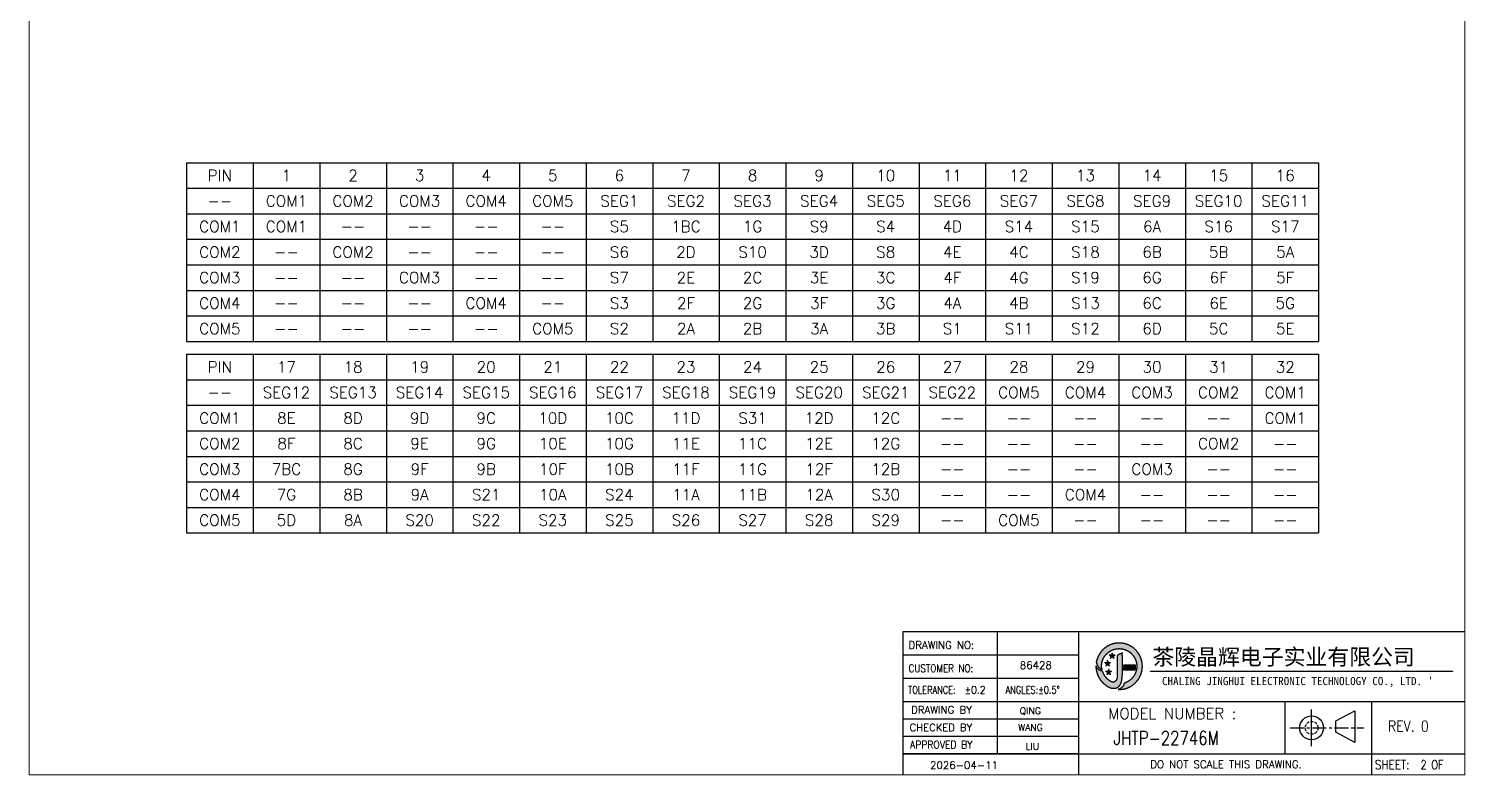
# Model space of a CAD drawing. Header units: millimetres. Extents: x 406 to 1082, y -777 to -474.
# Drawn here: x 579 to 708.4, y -776.6 to -709.3 of the extents above; entities that cross this region are included whole.
import ezdxf
from ezdxf.enums import TextEntityAlignment as Align

# ---------------------------------------------------------------- set-up
doc = ezdxf.new("R2010")
doc.units = ezdxf.units.MM
doc.linetypes.add('CENTER', pattern=[2, 1.25, -0.25, 0.25, -0.25])
doc.linetypes.add('HIDDEN', pattern=[0.375, 0.25, -0.125])
for name, color, linetype in [('C', 1, 'Continuous'), ('s', 42, 'Continuous'), ('SPEC', 2, 'Continuous'), ('图层 1', 7, 'Continuous')]:
    doc.layers.add(name, color=color, linetype=linetype)
doc.styles.add('1', font='simhei_0.ttf', dxfattribs={"height": 3})
doc.styles.add('ROMANS', font='ROMANS.shx')
doc.styles.add('SSSoft_Log', font='Romans')

# ---------------------------------------------------------------- blocks, each defined once
blk = doc.blocks.new('1')
h = blk.add_hatch(color=150)
h.set_gradient(color1=(59, 131, 247), color2=(30, 113, 246), rotation=15, tint=0.18, name='INVCYLINDER')
edge = h.paths.add_edge_path()
edge.add_spline(control_points=[(6.25, 1.71), (6.31, 1.76), (7.01, 2.45), (7.2, 2.88), (7.47, 3.41), (7.62, 4.01), (7.62, 4.61), (7.62, 4.71), (7.61, 4.82), (7.6, 4.93), (7.52, 5.87), (7.1, 6.74), (6.41, 7.38), (5.71, 8.02), (4.8, 8.37), (3.85, 8.37), (2.15, 8.37), (0.7, 7.23), (0.24, 5.68), (0.24, 5.68), (0.14, 5.35), (0.14, 5.35), (0.15, 5.24), (0.17, 4.93), (0.47, 4.5), (0.62, 4.29), (0.9, 4.17), (1.1, 4.08), (1, 4.3), (1, 4.63), (1, 4.78), (1.09, 6.28), (2.34, 7.47), (3.85, 7.47), (4.48, 7.47), (5.08, 7.26), (5.58, 6.88), (5.91, 6.64), (6.18, 6.32), (6.37, 5.96), (6.57, 5.6), (6.68, 5.18), (6.71, 4.76), (6.71, 4.71), (6.71, 4.66), (6.71, 4.61), (6.71, 4.42), (6.69, 4.23), (6.65, 4.04), (6.65, 4.04), (6.65, 4.04), (6.65, 4.03), (6.46, 3.11), (5.83, 2.33), (4.95, 1.97), (4.86, 1.93), (4.77, 1.9), (4.68, 1.87), (4.64, 1.69), (4.46, 1.07), (3.68, 0.85), (3.74, 0.84), (3.8, 0.84), (3.85, 0.84), (4.73, 0.84), (5.58, 1.15), (6.25, 1.71)], knot_values=[0, 0, 0, 0, 1, 1, 1, 2, 2, 2, 3, 3, 3, 4, 4, 4, 5, 5, 5, 6, 6, 6, 7, 7, 7, 8, 8, 8, 9, 9, 9, 10, 10, 10, 11, 11, 11, 12, 12, 12, 13, 13, 13, 14, 14, 14, 15, 15, 15, 16, 16, 16, 17, 17, 17, 18, 18, 18, 19, 19, 19, 20, 20, 20, 21, 21, 21, 22, 22, 22, 22], degree=3, periodic=0)
h = blk.add_hatch(color=150)
h.set_gradient(color1=(44, 122, 246), color2=(30, 113, 246), rotation=15, tint=0.18, name='INVCYLINDER')
edge = h.paths.add_edge_path()
edge.add_spline(control_points=[(4.1, 1.76), (4.1, 1.76), (4.1, 1.76), (4.1, 1.76), (4.1, 1.76), (4.1, 1.77), (4.1, 1.77), (4.15, 1.87), (4.18, 1.95), (4.2, 2.01), (4.2, 2.02), (4.21, 2.03), (4.21, 2.05), (4.21, 2.05), (4.21, 2.05), (4.21, 2.05), (4.24, 2.17), (4.27, 2.31), (4.3, 2.48), (4.3, 2.48), (4.3, 2.5), (4.3, 2.5), (4.33, 2.7), (4.35, 2.93), (4.36, 3.19), (4.36, 3.19), (4.36, 3.22), (4.36, 3.22), (4.38, 3.48), (4.39, 3.76), (4.39, 4.04), (4.39, 4.28), (4.39, 4.53), (4.39, 4.76), (4.39, 5.15), (4.38, 5.52), (4.37, 5.83), (4.37, 6.11), (4.36, 6.34), (4.36, 6.46), (4.36, 6.46), (4.37, 6.77), (4.37, 6.77), (4.37, 6.77), (4.09, 6.65), (4.09, 6.65), (4.04, 6.63), (4.01, 6.61), (3.97, 6.59), (3.94, 6.58), (3.89, 6.56), (3.88, 6.55), (3.76, 6.54), (3.55, 6.48), (3.55, 6.17), (3.55, 6.17), (3.55, 5.89), (3.55, 5.89), (3.55, 5.46), (3.55, 4.62), (3.54, 3.94), (3.54, 3.48), (3.54, 3.15), (3.54, 3.01), (3.54, 2.97), (3.54, 2.94), (3.53, 2.93), (3.5, 2.68), (3.46, 2.41), (3.28, 2.22), (3.16, 2.1), (3.03, 2.05), (2.88, 2.05), (2.74, 2.05), (2.59, 2.09), (2.42, 2.19), (1.9, 2.49), (1.51, 2.95), (1.24, 3.59), (1.2, 3.67), (1.18, 3.75), (1.15, 3.83), (0.62, 3.82), (0.27, 4.33), (0.27, 4.33), (0.18, 4.46), (0.12, 4.58), (0.09, 4.68), (0.09, 4.66), (0.09, 4.63), (0.09, 4.61), (0.09, 3.04), (1.07, 1.62), (2.54, 1.08), (2.54, 1.08), (2.88, 1.01), (3.12, 1.04), (3.67, 1.09), (3.96, 1.47), (4.1, 1.76)], knot_values=[0, 0, 0, 0, 1, 1, 1, 2, 2, 2, 3, 3, 3, 4, 4, 4, 5, 5, 5, 6, 6, 6, 7, 7, 7, 8, 8, 8, 9, 9, 9, 10, 10, 10, 11, 11, 11, 12, 12, 12, 13, 13, 13, 14, 14, 14, 15, 15, 15, 16, 16, 16, 17, 17, 17, 18, 18, 18, 19, 19, 19, 20, 20, 20, 21, 21, 21, 22, 22, 22, 23, 23, 23, 24, 24, 24, 25, 25, 25, 26, 26, 26, 27, 27, 27, 28, 28, 28, 29, 29, 29, 30, 30, 30, 31, 31, 31, 32, 32, 32, 33, 33, 33, 33], degree=3, periodic=0)
h = blk.add_hatch(color=150)
h.set_gradient(color1=(40, 119, 246), color2=(10, 96, 235), centered=1, tint=0.79, name='SPHERICAL')
edge = h.paths.add_edge_path()
edge.add_spline(control_points=[(6.51, 4.76), (6.51, 4.76), (4.58, 4.76), (4.58, 4.76), (4.59, 4.53), (4.59, 4.28), (4.58, 4.04), (4.58, 4.04), (6.46, 4.04), (6.46, 4.04), (6.5, 4.23), (6.52, 4.42), (6.52, 4.61), (6.52, 4.66), (6.52, 4.71), (6.51, 4.76)], knot_values=[0, 0, 0, 0, 1, 1, 1, 2, 2, 2, 3, 3, 3, 4, 4, 4, 5, 5, 5, 5], degree=3, periodic=0)
h = blk.add_hatch(color=150)
h.set_gradient(color1=(59, 131, 247), color2=(30, 113, 246), rotation=15, tint=0.18, name='INVCYLINDER')
h.paths.add_polyline_path([(8.96, 3.74), (8.96, 3.8), (57.96, 3.8), (57.96, 3.74)])
at = {"layer": 's', "true_color": 0xe50011}
h = blk.add_hatch(color=12, dxfattribs=at)
h.dxf.hatch_style = 2
h.paths.add_polyline_path([(2.72, 6.8), (2.85, 6.45), (3.22, 6.44), (2.92, 6.21), (3.03, 5.85), (2.72, 6.06), (2.41, 5.85), (2.52, 6.21), (2.22, 6.44), (2.59, 6.45)])
h = blk.add_hatch(color=12, dxfattribs=at)
h.dxf.hatch_style = 2
h.paths.add_polyline_path([(2.15, 4.18), (2.28, 3.83), (2.65, 3.82), (2.35, 3.59), (2.46, 3.23), (2.15, 3.44), (1.84, 3.23), (1.95, 3.59), (1.65, 3.82), (2.02, 3.83)])
at = {"layer": '图层 1', "true_color": 0xe50011}
h = blk.add_hatch(color=12, dxfattribs=at)
h.dxf.hatch_style = 2
h.paths.add_polyline_path([(1.98, 5.59), (2.1, 5.24), (2.47, 5.23), (2.18, 5), (2.28, 4.65), (1.98, 4.85), (1.67, 4.65), (1.77, 5), (1.48, 5.23), (1.85, 5.24)])
at = {"color": 152, "true_color": 0x0852c9}
for points in [[(6.25, 1.71), (6.28, 1.73), (6.31, 1.76), (6.33, 1.79), (6.36, 1.81), (6.38, 1.84), (6.41, 1.86), (6.43, 1.89), (6.46, 1.91), (6.48, 1.94), (6.51, 1.97), (6.53, 1.99), (6.56, 2.02), (6.58, 2.05), (6.6, 2.07), (6.63, 2.1), (6.65, 2.13), (6.68, 2.15), (6.7, 2.18), (6.72, 2.21), (6.75, 2.23), (6.77, 2.26), (6.79, 2.29), (6.82, 2.32), (6.84, 2.35), (6.86, 2.37), (6.89, 2.4), (6.91, 2.43), (6.93, 2.46), (6.95, 2.49), (6.97, 2.52), (6.99, 2.54), (7.02, 2.57), (7.04, 2.6), (7.06, 2.63), (7.08, 2.66), (7.1, 2.69), (7.11, 2.72), (7.13, 2.76), (7.15, 2.79), (7.17, 2.82), (7.18, 2.85), (7.2, 2.88), (7.21, 2.91), (7.23, 2.94), (7.24, 2.98), (7.26, 3.01), (7.27, 3.04), (7.29, 3.07), (7.3, 3.11), (7.32, 3.14), (7.33, 3.17), (7.35, 3.21), (7.36, 3.24), (7.37, 3.27), (7.38, 3.31), (7.4, 3.34), (7.41, 3.38), (7.42, 3.41), (7.43, 3.44), (7.44, 3.48), (7.45, 3.51), (7.46, 3.55), (7.47, 3.58), (7.48, 3.62), (7.49, 3.65), (7.5, 3.69), (7.51, 3.72), (7.52, 3.76), (7.53, 3.79), (7.53, 3.83), (7.54, 3.86), (7.55, 3.9), (7.56, 3.93), (7.56, 3.97), (7.57, 4), (7.57, 4.04), (7.58, 4.07), (7.58, 4.11), (7.59, 4.15), (7.59, 4.18), (7.6, 4.22), (7.6, 4.25), (7.6, 4.29), (7.61, 4.33), (7.61, 4.36), (7.61, 4.4), (7.61, 4.43), (7.62, 4.47), (7.62, 4.51), (7.62, 4.54), (7.62, 4.58), (7.62, 4.61), (7.62, 4.64), (7.62, 4.68), (7.62, 4.72), (7.61, 4.75), (7.61, 4.79), (7.61, 4.82), (7.61, 4.86), (7.61, 4.9), (7.6, 4.93), (7.6, 4.93), (7.6, 4.97), (7.6, 5), (7.59, 5.04), (7.59, 5.08), (7.58, 5.11), (7.58, 5.15), (7.57, 5.18), (7.57, 5.22), (7.56, 5.25), (7.56, 5.29), (7.55, 5.33), (7.54, 5.36), (7.54, 5.4), (7.53, 5.43), (7.52, 5.47), (7.51, 5.5), (7.5, 5.54), (7.49, 5.57), (7.48, 5.61), (7.47, 5.64), (7.46, 5.68), (7.45, 5.71), (7.44, 5.74), (7.43, 5.78), (7.42, 5.81), (7.41, 5.85), (7.4, 5.88), (7.38, 5.91), (7.37, 5.95), (7.36, 5.98), (7.35, 6.02), (7.33, 6.05), (7.32, 6.08), (7.3, 6.12), (7.29, 6.15), (7.27, 6.18), (7.26, 6.21), (7.24, 6.25), (7.23, 6.28), (7.21, 6.31), (7.2, 6.34), (7.18, 6.37), (7.16, 6.41), (7.14, 6.44), (7.13, 6.47), (7.11, 6.5), (7.09, 6.53), (7.07, 6.56), (7.05, 6.59), (7.03, 6.62), (7.01, 6.65), (6.99, 6.68), (6.97, 6.71), (6.95, 6.74), (6.93, 6.77), (6.91, 6.8), (6.89, 6.83), (6.87, 6.86), (6.85, 6.89), (6.83, 6.92), (6.8, 6.95), (6.78, 6.98), (6.76, 7), (6.74, 7.03), (6.71, 7.06), (6.69, 7.09), (6.66, 7.11), (6.64, 7.14), (6.62, 7.17), (6.59, 7.19), (6.57, 7.22), (6.54, 7.24), (6.52, 7.27), (6.49, 7.3), (6.47, 7.32), (6.44, 7.35), (6.41, 7.37), (6.41, 7.38), (6.38, 7.4), (6.35, 7.43), (6.32, 7.45), (6.3, 7.47), (6.27, 7.5), (6.24, 7.52), (6.21, 7.54), (6.19, 7.56), (6.16, 7.59), (6.13, 7.61), (6.1, 7.63), (6.07, 7.65), (6.04, 7.67), (6.01, 7.69), (5.98, 7.71), (5.95, 7.73), (5.92, 7.75), (5.89, 7.77), (5.86, 7.79), (5.83, 7.81), (5.8, 7.83), (5.77, 7.85), (5.74, 7.87), (5.71, 7.89), (5.68, 7.9), (5.65, 7.92), (5.61, 7.94), (5.58, 7.95), (5.55, 7.97), (5.52, 7.99), (5.48, 8), (5.45, 8.02), (5.42, 8.03), (5.39, 8.05), (5.35, 8.06), (5.32, 8.08), (5.29, 8.09), (5.25, 8.1), (5.22, 8.12), (5.19, 8.13), (5.15, 8.14), (5.12, 8.16), (5.09, 8.17), (5.05, 8.18), (5.02, 8.19), (4.98, 8.2), (4.95, 8.21), (4.91, 8.22), (4.88, 8.23), (4.84, 8.24), (4.81, 8.25), (4.77, 8.26), (4.74, 8.27), (4.7, 8.28), (4.67, 8.29), (4.63, 8.29), (4.6, 8.3), (4.56, 8.31), (4.53, 8.31), (4.49, 8.32), (4.46, 8.33), (4.42, 8.33), (4.39, 8.34), (4.35, 8.34), (4.31, 8.35), (4.28, 8.35), (4.24, 8.35), (4.21, 8.36), (4.17, 8.36), (4.13, 8.36), (4.1, 8.37), (4.06, 8.37), (4.03, 8.37), (3.99, 8.37), (3.95, 8.37), (3.92, 8.37), (3.88, 8.37), (3.85, 8.37), (3.82, 8.37), (3.78, 8.37), (3.74, 8.37), (3.71, 8.37), (3.67, 8.37), (3.64, 8.37), (3.6, 8.37), (3.56, 8.36), (3.53, 8.36), (3.49, 8.36), (3.46, 8.35), (3.42, 8.35), (3.38, 8.35), (3.35, 8.34), (3.31, 8.34), (3.28, 8.33), (3.24, 8.33), (3.21, 8.32), (3.17, 8.31), (3.14, 8.31), (3.1, 8.3), (3.06, 8.29), (3.03, 8.28), (2.99, 8.28), (2.96, 8.27), (2.92, 8.26), (2.89, 8.25), (2.85, 8.24), (2.82, 8.23), (2.79, 8.22), (2.75, 8.21), (2.72, 8.2), (2.68, 8.19), (2.65, 8.18), (2.61, 8.17), (2.58, 8.15), (2.55, 8.14), (2.51, 8.13), (2.48, 8.12), (2.45, 8.1), (2.41, 8.09), (2.38, 8.07), (2.35, 8.06), (2.31, 8.05), (2.28, 8.03), (2.25, 8.02), (2.21, 8), (2.18, 7.98), (2.15, 7.97), (2.12, 7.95), (2.09, 7.93), (2.05, 7.92), (2.02, 7.9), (1.99, 7.88), (1.96, 7.86), (1.93, 7.85), (1.9, 7.83), (1.87, 7.81), (1.84, 7.79), (1.81, 7.77), (1.78, 7.75), (1.75, 7.73), (1.72, 7.71), (1.69, 7.69), (1.66, 7.67), (1.63, 7.65), (1.6, 7.62), (1.57, 7.6), (1.54, 7.58), (1.51, 7.56), (1.49, 7.54), (1.46, 7.51), (1.43, 7.49), (1.4, 7.47), (1.38, 7.44), (1.35, 7.42), (1.32, 7.4), (1.3, 7.37), (1.27, 7.35), (1.24, 7.32), (1.22, 7.3), (1.19, 7.27), (1.17, 7.25), (1.14, 7.22), (1.12, 7.19), (1.09, 7.17), (1.07, 7.14), (1.04, 7.11), (1.02, 7.09), (1, 7.06), (0.97, 7.03), (0.95, 7), (0.93, 6.98), (0.9, 6.95), (0.88, 6.92), (0.86, 6.89), (0.84, 6.86), (0.82, 6.83), (0.8, 6.8), (0.77, 6.78), (0.75, 6.75), (0.73, 6.72), (0.71, 6.69), (0.69, 6.66), (0.67, 6.63), (0.65, 6.6), (0.64, 6.56), (0.62, 6.53), (0.6, 6.5), (0.58, 6.47), (0.56, 6.44), (0.55, 6.41), (0.53, 6.38), (0.51, 6.35), (0.5, 6.31), (0.48, 6.28), (0.46, 6.25), (0.45, 6.22), (0.43, 6.18), (0.42, 6.15), (0.4, 6.12), (0.39, 6.08), (0.37, 6.05), (0.36, 6.02), (0.35, 5.98), (0.33, 5.95), (0.32, 5.92), (0.31, 5.88), (0.3, 5.85), (0.29, 5.82), (0.27, 5.78), (0.26, 5.75), (0.25, 5.71), (0.24, 5.68), (0.24, 5.68), (0.23, 5.64), (0.22, 5.61), (0.21, 5.57), (0.2, 5.54), (0.19, 5.51), (0.17, 5.47), (0.16, 5.44), (0.15, 5.4), (0.14, 5.37), (0.14, 5.35), (0.14, 5.31), (0.14, 5.28), (0.15, 5.24), (0.16, 5.21), (0.16, 5.17), (0.17, 5.14), (0.18, 5.1), (0.19, 5.07), (0.2, 5.03), (0.21, 5), (0.22, 4.96), (0.24, 4.93), (0.25, 4.9), (0.27, 4.86), (0.28, 4.83), (0.3, 4.8), (0.31, 4.77), (0.33, 4.73), (0.35, 4.7), (0.36, 4.67), (0.38, 4.64), (0.4, 4.61), (0.42, 4.58), (0.44, 4.55), (0.46, 4.52), (0.47, 4.5), (0.5, 4.47), (0.52, 4.44), (0.54, 4.41), (0.57, 4.39), (0.6, 4.36), (0.62, 4.34), (0.65, 4.32), (0.68, 4.3), (0.71, 4.28), (0.74, 4.26), (0.77, 4.24), (0.8, 4.22), (0.84, 4.21), (0.87, 4.19), (0.9, 4.17), (0.93, 4.16), (0.97, 4.14), (1, 4.13), (1.03, 4.11), (1.06, 4.1), (1.1, 4.08), (1.1, 4.08), (1.09, 4.12), (1.07, 4.15), (1.06, 4.18), (1.05, 4.22), (1.04, 4.25), (1.04, 4.29), (1.03, 4.32), (1.02, 4.36), (1.02, 4.4), (1.01, 4.43), (1.01, 4.47), (1.01, 4.5), (1, 4.54), (1, 4.57), (1, 4.61), (1, 4.65), (1, 4.68), (1, 4.72), (1, 4.75), (1, 4.78), (1, 4.81), (1, 4.85), (1.01, 4.88), (1.01, 4.92), (1.02, 4.96), (1.02, 4.99), (1.02, 5.03), (1.03, 5.06), (1.04, 5.1), (1.04, 5.13), (1.05, 5.17), (1.06, 5.2), (1.06, 5.24), (1.07, 5.27), (1.08, 5.31), (1.09, 5.34), (1.1, 5.38), (1.11, 5.41), (1.12, 5.45), (1.13, 5.48), (1.14, 5.52), (1.15, 5.55), (1.17, 5.58), (1.18, 5.62), (1.19, 5.65), (1.2, 5.69), (1.22, 5.72), (1.23, 5.75), (1.25, 5.79), (1.26, 5.82), (1.28, 5.85), (1.29, 5.88), (1.31, 5.92), (1.33, 5.95), (1.34, 5.98), (1.36, 6.01), (1.38, 6.04), (1.4, 6.07), (1.42, 6.1), (1.43, 6.13), (1.45, 6.16), (1.47, 6.19), (1.49, 6.22), (1.52, 6.25), (1.54, 6.28), (1.56, 6.31), (1.58, 6.34), (1.6, 6.37), (1.62, 6.4), (1.65, 6.43), (1.67, 6.45), (1.69, 6.48), (1.72, 6.51), (1.74, 6.53), (1.77, 6.56), (1.79, 6.59), (1.82, 6.61), (1.84, 6.64), (1.87, 6.66), (1.89, 6.69), (1.92, 6.71), (1.95, 6.74), (1.97, 6.76), (2, 6.78), (2.03, 6.81), (2.06, 6.83), (2.08, 6.85), (2.11, 6.88), (2.14, 6.9), (2.17, 6.92), (2.2, 6.94), (2.23, 6.96), (2.26, 6.98), (2.29, 7), (2.32, 7.02), (2.35, 7.04), (2.38, 7.06), (2.41, 7.08), (2.44, 7.09), (2.47, 7.11), (2.51, 7.13), (2.54, 7.15), (2.57, 7.16), (2.6, 7.18), (2.63, 7.19), (2.67, 7.21), (2.7, 7.22), (2.73, 7.24), (2.77, 7.25), (2.8, 7.27), (2.83, 7.28), (2.87, 7.29), (2.9, 7.3), (2.93, 7.32), (2.97, 7.33), (3, 7.34), (3.04, 7.35), (3.07, 7.36), (3.11, 7.37), (3.14, 7.38), (3.18, 7.39), (3.21, 7.39), (3.25, 7.4), (3.28, 7.41), (3.32, 7.42), (3.35, 7.42), (3.39, 7.43), (3.42, 7.43), (3.46, 7.44), (3.5, 7.44), (3.53, 7.45), (3.57, 7.45), (3.6, 7.46), (3.64, 7.46), (3.67, 7.46), (3.71, 7.46), (3.75, 7.46), (3.78, 7.47), (3.82, 7.47), (3.85, 7.47), (3.89, 7.47), (3.92, 7.47), (3.96, 7.46), (4, 7.46), (4.03, 7.46), (4.07, 7.46), (4.1, 7.46), (4.14, 7.45), (4.18, 7.45), (4.21, 7.44), (4.25, 7.44), (4.28, 7.43), (4.32, 7.43), (4.35, 7.42), (4.39, 7.42), (4.42, 7.41), (4.46, 7.4), (4.5, 7.39), (4.53, 7.39), (4.57, 7.38), (4.6, 7.37), (4.64, 7.36), (4.67, 7.35), (4.7, 7.34), (4.74, 7.33), (4.77, 7.32), (4.81, 7.3), (4.84, 7.29), (4.87, 7.28), (4.91, 7.27), (4.94, 7.25), (4.97, 7.24), (5.01, 7.22), (5.04, 7.21), (5.07, 7.19), (5.11, 7.18), (5.14, 7.16), (5.17, 7.15), (5.2, 7.13), (5.23, 7.11), (5.26, 7.09), (5.3, 7.08), (5.33, 7.06), (5.36, 7.04), (5.39, 7.02), (5.42, 7), (5.45, 6.98), (5.48, 6.96), (5.51, 6.94), (5.54, 6.92), (5.57, 6.9), (5.58, 6.88), (5.61, 6.86), (5.64, 6.84), (5.67, 6.81), (5.7, 6.79), (5.72, 6.77), (5.75, 6.74), (5.78, 6.72), (5.8, 6.69), (5.83, 6.67), (5.86, 6.64), (5.88, 6.62), (5.91, 6.59), (5.93, 6.57), (5.96, 6.54), (5.98, 6.51), (6, 6.49), (6.03, 6.46), (6.05, 6.43), (6.07, 6.4), (6.1, 6.38), (6.12, 6.35), (6.14, 6.32), (6.16, 6.29), (6.18, 6.26), (6.2, 6.23), (6.22, 6.2), (6.24, 6.17), (6.26, 6.14), (6.28, 6.11), (6.3, 6.08), (6.32, 6.05), (6.34, 6.02), (6.36, 5.99), (6.37, 5.96), (6.38, 5.93), (6.4, 5.9), (6.42, 5.87), (6.43, 5.84), (6.45, 5.8), (6.46, 5.77), (6.48, 5.74), (6.49, 5.7), (6.51, 5.67), (6.52, 5.64), (6.53, 5.6), (6.54, 5.57), (6.56, 5.54), (6.57, 5.5), (6.58, 5.47), (6.59, 5.43), (6.6, 5.4), (6.61, 5.36), (6.62, 5.33), (6.63, 5.29), (6.63, 5.26), (6.64, 5.22), (6.65, 5.19), (6.66, 5.15), (6.66, 5.12), (6.67, 5.08), (6.68, 5.05), (6.68, 5.01), (6.69, 4.98), (6.69, 4.94), (6.69, 4.9), (6.7, 4.87), (6.7, 4.83), (6.7, 4.8), (6.71, 4.76), (6.71, 4.72), (6.71, 4.69), (6.71, 4.65), (6.71, 4.62), (6.71, 4.61), (6.71, 4.57), (6.71, 4.54), (6.71, 4.5), (6.71, 4.46), (6.7, 4.43), (6.7, 4.39), (6.7, 4.36), (6.7, 4.32), (6.69, 4.29), (6.69, 4.25), (6.68, 4.21), (6.68, 4.18), (6.67, 4.14), (6.67, 4.11), (6.66, 4.07), (6.65, 4.04), (6.65, 4.03), (6.64, 4), (6.64, 3.96), (6.63, 3.93), (6.62, 3.89), (6.61, 3.86), (6.6, 3.82), (6.59, 3.79), (6.58, 3.76), (6.57, 3.72), (6.56, 3.69), (6.55, 3.65), (6.53, 3.62), (6.52, 3.59), (6.51, 3.55), (6.49, 3.52), (6.48, 3.49), (6.47, 3.45), (6.45, 3.42), (6.44, 3.39), (6.42, 3.35), (6.41, 3.32), (6.39, 3.29), (6.37, 3.26), (6.35, 3.23), (6.34, 3.19), (6.32, 3.16), (6.3, 3.13), (6.28, 3.1), (6.26, 3.07), (6.24, 3.04), (6.22, 3.01), (6.2, 2.98), (6.18, 2.95), (6.16, 2.92), (6.14, 2.89), (6.12, 2.86), (6.1, 2.84), (6.07, 2.81), (6.05, 2.78), (6.03, 2.75), (6, 2.73), (5.98, 2.7), (5.95, 2.67), (5.93, 2.65), (5.91, 2.62), (5.88, 2.59), (5.85, 2.57), (5.83, 2.54), (5.8, 2.52), (5.78, 2.49), (5.75, 2.47), (5.72, 2.45), (5.69, 2.42), (5.67, 2.4), (5.64, 2.38), (5.61, 2.36), (5.58, 2.33), (5.55, 2.31), (5.52, 2.29), (5.49, 2.27), (5.47, 2.25), (5.44, 2.23), (5.4, 2.21), (5.37, 2.19), (5.34, 2.17), (5.31, 2.15), (5.28, 2.13), (5.25, 2.12), (5.22, 2.1), (5.19, 2.08), (5.16, 2.06), (5.12, 2.05), (5.09, 2.03), (5.06, 2.02), (5.03, 2), (4.99, 1.99), (4.96, 1.97), (4.95, 1.97), (4.92, 1.96), (4.88, 1.94), (4.85, 1.93), (4.82, 1.92), (4.78, 1.91), (4.75, 1.89), (4.71, 1.88), (4.68, 1.87), (4.68, 1.87), (4.67, 1.84), (4.66, 1.8), (4.65, 1.77), (4.64, 1.73), (4.63, 1.7), (4.61, 1.66), (4.6, 1.63), (4.59, 1.6), (4.57, 1.57), (4.56, 1.53), (4.54, 1.5), (4.52, 1.47), (4.5, 1.44), (4.48, 1.41), (4.46, 1.38), (4.44, 1.35), (4.42, 1.32), (4.4, 1.29), (4.37, 1.27), (4.35, 1.24), (4.32, 1.21), (4.3, 1.19), (4.27, 1.16), (4.24, 1.14), (4.22, 1.12), (4.19, 1.09), (4.16, 1.07), (4.13, 1.05), (4.1, 1.03), (4.07, 1.01), (4.04, 1), (4.01, 0.98), (3.97, 0.96), (3.94, 0.94), (3.91, 0.93), (3.88, 0.92), (3.84, 0.9), (3.81, 0.89), (3.78, 0.88), (3.74, 0.87), (3.71, 0.85), (3.68, 0.85), (3.72, 0.85), (3.75, 0.84), (3.79, 0.84), (3.83, 0.84), (3.85, 0.84), (3.89, 0.84), (3.92, 0.84), (3.96, 0.84), (4, 0.85), (4.03, 0.85), (4.07, 0.85), (4.1, 0.85), (4.14, 0.85), (4.18, 0.86), (4.21, 0.86), (4.25, 0.86), (4.28, 0.87), (4.32, 0.87), (4.35, 0.88), (4.39, 0.88), (4.43, 0.89), (4.46, 0.89), (4.5, 0.9), (4.53, 0.91), (4.57, 0.91), (4.6, 0.92), (4.64, 0.93), (4.67, 0.93), (4.71, 0.94), (4.74, 0.95), (4.78, 0.96), (4.81, 0.97), (4.85, 0.98), (4.88, 0.99), (4.92, 1), (4.95, 1.01), (4.99, 1.02), (5.02, 1.03), (5.06, 1.04), (5.09, 1.05), (5.12, 1.07), (5.16, 1.08), (5.19, 1.09), (5.22, 1.1), (5.26, 1.12), (5.29, 1.13), (5.32, 1.14), (5.36, 1.16), (5.39, 1.17), (5.42, 1.19), (5.46, 1.2), (5.49, 1.22), (5.52, 1.23), (5.55, 1.25), (5.59, 1.27), (5.62, 1.28), (5.65, 1.3), (5.68, 1.32), (5.71, 1.34), (5.74, 1.35), (5.77, 1.37), (5.81, 1.39), (5.84, 1.41), (5.87, 1.43), (5.9, 1.45), (5.93, 1.47), (5.96, 1.49), (5.99, 1.51), (6.02, 1.53), (6.05, 1.55), (6.08, 1.57), (6.1, 1.59), (6.13, 1.61), (6.16, 1.64), (6.19, 1.66), (6.22, 1.68), (6.25, 1.7)], [(4.1, 1.76), (4.1, 1.76), (4.1, 1.77), (4.12, 1.8), (4.13, 1.84), (4.15, 1.87), (4.16, 1.9), (4.17, 1.94), (4.19, 1.97), (4.2, 2.01), (4.2, 2.01), (4.21, 2.04), (4.21, 2.05), (4.21, 2.05), (4.22, 2.09), (4.23, 2.12), (4.24, 2.16), (4.25, 2.19), (4.25, 2.23), (4.26, 2.27), (4.27, 2.3), (4.27, 2.34), (4.28, 2.37), (4.29, 2.41), (4.29, 2.44), (4.3, 2.48), (4.3, 2.48), (4.3, 2.5), (4.3, 2.54), (4.31, 2.57), (4.31, 2.61), (4.32, 2.64), (4.32, 2.68), (4.33, 2.72), (4.33, 2.75), (4.33, 2.79), (4.34, 2.82), (4.34, 2.86), (4.34, 2.9), (4.35, 2.93), (4.35, 2.97), (4.35, 3), (4.35, 3.04), (4.36, 3.08), (4.36, 3.11), (4.36, 3.15), (4.36, 3.18), (4.36, 3.19), (4.36, 3.22), (4.37, 3.26), (4.37, 3.29), (4.37, 3.33), (4.37, 3.37), (4.37, 3.4), (4.38, 3.44), (4.38, 3.47), (4.38, 3.51), (4.38, 3.55), (4.38, 3.58), (4.38, 3.62), (4.38, 3.65), (4.38, 3.69), (4.39, 3.73), (4.39, 3.76), (4.39, 3.8), (4.39, 3.83), (4.39, 3.87), (4.39, 3.91), (4.39, 3.94), (4.39, 3.98), (4.39, 4.02), (4.39, 4.04), (4.39, 4.08), (4.39, 4.12), (4.39, 4.15), (4.39, 4.19), (4.39, 4.22), (4.39, 4.26), (4.39, 4.3), (4.39, 4.33), (4.39, 4.37), (4.39, 4.4), (4.39, 4.44), (4.39, 4.48), (4.39, 4.51), (4.39, 4.55), (4.39, 4.58), (4.39, 4.62), (4.39, 4.66), (4.39, 4.69), (4.39, 4.73), (4.39, 4.76), (4.39, 4.8), (4.39, 4.83), (4.39, 4.87), (4.39, 4.9), (4.39, 4.94), (4.39, 4.98), (4.39, 5.01), (4.39, 5.05), (4.39, 5.08), (4.39, 5.12), (4.39, 5.16), (4.39, 5.19), (4.39, 5.23), (4.39, 5.26), (4.39, 5.3), (4.38, 5.34), (4.38, 5.37), (4.38, 5.41), (4.38, 5.45), (4.38, 5.48), (4.38, 5.52), (4.38, 5.55), (4.38, 5.59), (4.38, 5.63), (4.38, 5.66), (4.38, 5.7), (4.38, 5.73), (4.38, 5.77), (4.37, 5.81), (4.37, 5.83), (4.37, 5.87), (4.37, 5.9), (4.37, 5.94), (4.37, 5.97), (4.37, 6.01), (4.37, 6.05), (4.37, 6.08), (4.37, 6.12), (4.37, 6.15), (4.37, 6.19), (4.37, 6.23), (4.37, 6.26), (4.36, 6.3), (4.36, 6.33), (4.36, 6.37), (4.36, 6.41), (4.36, 6.44), (4.36, 6.46), (4.37, 6.77), (4.09, 6.65), (4.05, 6.63), (4.02, 6.62), (3.99, 6.6), (3.97, 6.59), (3.94, 6.58), (3.9, 6.56), (3.88, 6.55), (3.84, 6.55), (3.81, 6.54), (3.77, 6.53), (3.74, 6.52), (3.71, 6.5), (3.68, 6.48), (3.65, 6.46), (3.63, 6.43), (3.61, 6.4), (3.59, 6.37), (3.57, 6.34), (3.56, 6.31), (3.55, 6.27), (3.55, 6.24), (3.55, 6.2), (3.55, 6.17), (3.55, 5.89), (3.55, 5.85), (3.55, 5.82), (3.55, 5.78), (3.55, 5.74), (3.55, 5.71), (3.55, 5.67), (3.55, 5.64), (3.55, 5.6), (3.55, 5.56), (3.55, 5.53), (3.55, 5.49), (3.55, 5.46), (3.55, 5.42), (3.55, 5.38), (3.55, 5.35), (3.55, 5.31), (3.55, 5.28), (3.55, 5.24), (3.55, 5.2), (3.55, 5.17), (3.55, 5.13), (3.55, 5.1), (3.55, 5.06), (3.55, 5.02), (3.55, 4.99), (3.55, 4.95), (3.55, 4.92), (3.55, 4.88), (3.55, 4.84), (3.55, 4.81), (3.55, 4.77), (3.55, 4.73), (3.55, 4.7), (3.55, 4.66), (3.55, 4.63), (3.55, 4.59), (3.55, 4.55), (3.55, 4.52), (3.55, 4.48), (3.55, 4.45), (3.55, 4.41), (3.55, 4.37), (3.55, 4.34), (3.55, 4.3), (3.55, 4.27), (3.55, 4.23), (3.55, 4.19), (3.55, 4.16), (3.55, 4.12), (3.55, 4.09), (3.55, 4.05), (3.55, 4.01), (3.54, 3.98), (3.54, 3.94), (3.54, 3.91), (3.54, 3.87), (3.54, 3.84), (3.54, 3.8), (3.54, 3.76), (3.54, 3.73), (3.54, 3.69), (3.54, 3.66), (3.54, 3.62), (3.54, 3.58), (3.54, 3.55), (3.54, 3.51), (3.54, 3.48), (3.54, 3.44), (3.54, 3.4), (3.54, 3.37), (3.54, 3.33), (3.54, 3.3), (3.54, 3.26), (3.54, 3.22), (3.54, 3.19), (3.54, 3.15), (3.54, 3.12), (3.54, 3.08), (3.54, 3.04), (3.54, 3.01), (3.54, 3.01), (3.54, 2.97), (3.53, 2.93), (3.53, 2.93), (3.53, 2.9), (3.53, 2.86), (3.52, 2.82), (3.51, 2.79), (3.51, 2.75), (3.5, 2.72), (3.5, 2.68), (3.49, 2.65), (3.48, 2.61), (3.47, 2.58), (3.46, 2.54), (3.45, 2.51), (3.43, 2.48), (3.42, 2.44), (3.41, 2.41), (3.39, 2.38), (3.37, 2.35), (3.35, 2.32), (3.33, 2.29), (3.31, 2.26), (3.28, 2.23), (3.28, 2.22), (3.25, 2.2), (3.22, 2.17), (3.2, 2.15), (3.17, 2.13), (3.14, 2.11), (3.1, 2.09), (3.07, 2.08), (3.04, 2.07), (3, 2.06), (2.97, 2.05), (2.93, 2.05), (2.9, 2.05), (2.88, 2.05), (2.84, 2.05), (2.81, 2.05), (2.77, 2.05), (2.73, 2.06), (2.7, 2.07), (2.66, 2.08), (2.63, 2.09), (2.6, 2.1), (2.56, 2.12), (2.53, 2.13), (2.5, 2.15), (2.47, 2.16), (2.43, 2.18), (2.42, 2.19), (2.39, 2.21), (2.36, 2.22), (2.33, 2.24), (2.3, 2.26), (2.27, 2.28), (2.24, 2.3), (2.21, 2.32), (2.18, 2.35), (2.15, 2.37), (2.12, 2.39), (2.1, 2.41), (2.07, 2.43), (2.04, 2.46), (2.01, 2.48), (1.99, 2.5), (1.96, 2.53), (1.93, 2.55), (1.91, 2.58), (1.88, 2.6), (1.86, 2.63), (1.83, 2.66), (1.81, 2.68), (1.78, 2.71), (1.76, 2.74), (1.73, 2.76), (1.71, 2.79), (1.69, 2.82), (1.67, 2.85), (1.64, 2.88), (1.62, 2.9), (1.6, 2.93), (1.58, 2.96), (1.56, 2.99), (1.54, 3.02), (1.52, 3.05), (1.5, 3.08), (1.48, 3.11), (1.46, 3.14), (1.44, 3.17), (1.43, 3.21), (1.41, 3.24), (1.39, 3.27), (1.37, 3.3), (1.36, 3.33), (1.34, 3.36), (1.33, 3.4), (1.31, 3.43), (1.29, 3.46), (1.28, 3.49), (1.26, 3.53), (1.25, 3.56), (1.24, 3.59), (1.23, 3.62), (1.21, 3.65), (1.2, 3.69), (1.19, 3.72), (1.17, 3.75), (1.16, 3.79), (1.15, 3.82), (1.15, 3.83), (1.11, 3.83), (1.08, 3.83), (1.04, 3.83), (1, 3.84), (0.97, 3.84), (0.93, 3.85), (0.9, 3.86), (0.86, 3.87), (0.83, 3.89), (0.8, 3.9), (0.76, 3.91), (0.73, 3.93), (0.7, 3.95), (0.67, 3.96), (0.64, 3.98), (0.61, 4), (0.58, 4.02), (0.55, 4.04), (0.52, 4.07), (0.49, 4.09), (0.47, 4.11), (0.44, 4.14), (0.41, 4.16), (0.39, 4.19), (0.36, 4.21), (0.34, 4.24), (0.32, 4.27), (0.29, 4.3), (0.27, 4.33), (0.27, 4.33), (0.25, 4.36), (0.23, 4.39), (0.21, 4.42), (0.19, 4.45), (0.17, 4.48), (0.16, 4.52), (0.14, 4.55), (0.13, 4.58), (0.11, 4.61), (0.1, 4.65), (0.09, 4.68), (0.09, 4.65), (0.09, 4.61), (0.09, 4.61), (0.09, 4.57), (0.09, 4.54), (0.09, 4.5), (0.09, 4.46), (0.09, 4.43), (0.09, 4.39), (0.09, 4.36), (0.1, 4.32), (0.1, 4.28), (0.1, 4.25), (0.11, 4.21), (0.11, 4.18), (0.12, 4.14), (0.12, 4.11), (0.13, 4.07), (0.13, 4.03), (0.14, 4), (0.14, 3.96), (0.15, 3.93), (0.16, 3.89), (0.16, 3.86), (0.17, 3.82), (0.18, 3.79), (0.19, 3.75), (0.19, 3.72), (0.2, 3.68), (0.21, 3.65), (0.22, 3.61), (0.23, 3.58), (0.24, 3.54), (0.25, 3.51), (0.26, 3.47), (0.27, 3.44), (0.29, 3.41), (0.3, 3.37), (0.31, 3.34), (0.32, 3.3), (0.33, 3.27), (0.35, 3.24), (0.36, 3.2), (0.37, 3.17), (0.39, 3.14), (0.4, 3.1), (0.42, 3.07), (0.43, 3.04), (0.45, 3), (0.46, 2.97), (0.48, 2.94), (0.5, 2.91), (0.51, 2.88), (0.53, 2.84), (0.55, 2.81), (0.56, 2.78), (0.58, 2.75), (0.6, 2.72), (0.62, 2.69), (0.64, 2.66), (0.65, 2.63), (0.67, 2.59), (0.69, 2.56), (0.71, 2.53), (0.73, 2.5), (0.75, 2.47), (0.77, 2.44), (0.79, 2.42), (0.82, 2.39), (0.84, 2.36), (0.86, 2.33), (0.88, 2.3), (0.9, 2.27), (0.93, 2.24), (0.95, 2.22), (0.97, 2.19), (0.99, 2.16), (1.02, 2.13), (1.04, 2.11), (1.07, 2.08), (1.09, 2.05), (1.12, 2.03), (1.14, 2), (1.16, 1.97), (1.19, 1.95), (1.22, 1.92), (1.24, 1.9), (1.27, 1.87), (1.29, 1.85), (1.32, 1.82), (1.35, 1.8), (1.37, 1.78), (1.4, 1.75), (1.43, 1.73), (1.46, 1.71), (1.48, 1.68), (1.51, 1.66), (1.54, 1.64), (1.57, 1.62), (1.6, 1.59), (1.63, 1.57), (1.66, 1.55), (1.69, 1.53), (1.71, 1.51), (1.74, 1.49), (1.77, 1.47), (1.8, 1.45), (1.83, 1.43), (1.87, 1.41), (1.9, 1.39), (1.93, 1.37), (1.96, 1.35), (1.99, 1.34), (2.02, 1.32), (2.05, 1.3), (2.08, 1.28), (2.12, 1.27), (2.15, 1.25), (2.18, 1.23), (2.21, 1.22), (2.24, 1.2), (2.28, 1.19), (2.31, 1.17), (2.34, 1.16), (2.38, 1.14), (2.41, 1.13), (2.44, 1.12), (2.48, 1.1), (2.51, 1.09), (2.54, 1.08), (2.58, 1.07), (2.61, 1.07), (2.65, 1.06), (2.68, 1.06), (2.72, 1.05), (2.76, 1.05), (2.79, 1.04), (2.83, 1.04), (2.86, 1.04), (2.9, 1.03), (2.93, 1.03), (2.97, 1.03), (3.01, 1.03), (3.04, 1.03), (3.08, 1.03), (3.12, 1.03), (3.12, 1.04), (3.16, 1.04), (3.19, 1.04), (3.23, 1.05), (3.26, 1.06), (3.3, 1.07), (3.33, 1.07), (3.37, 1.08), (3.4, 1.1), (3.44, 1.11), (3.47, 1.12), (3.5, 1.14), (3.53, 1.15), (3.57, 1.17), (3.6, 1.19), (3.63, 1.21), (3.66, 1.23), (3.69, 1.25), (3.72, 1.27), (3.74, 1.29), (3.77, 1.32), (3.8, 1.34), (3.82, 1.37), (3.85, 1.39), (3.87, 1.42), (3.9, 1.45), (3.92, 1.48), (3.94, 1.5), (3.96, 1.53), (3.98, 1.56), (4, 1.59), (4.02, 1.62), (4.04, 1.65), (4.06, 1.69), (4.08, 1.72), (4.09, 1.75)], [(6.51, 4.76), (4.58, 4.76), (4.58, 4.72), (4.58, 4.69), (4.58, 4.65), (4.58, 4.62), (4.59, 4.58), (4.59, 4.54), (4.59, 4.51), (4.59, 4.47), (4.59, 4.44), (4.59, 4.4), (4.59, 4.36), (4.59, 4.33), (4.58, 4.29), (4.58, 4.26), (4.58, 4.22), (4.58, 4.18), (4.58, 4.15), (4.58, 4.11), (4.58, 4.08), (4.58, 4.04), (6.46, 4.04), (6.47, 4.08), (6.48, 4.11), (6.48, 4.15), (6.49, 4.18), (6.49, 4.22), (6.5, 4.26), (6.5, 4.29), (6.5, 4.33), (6.51, 4.36), (6.51, 4.4), (6.51, 4.44), (6.52, 4.47), (6.52, 4.51), (6.52, 4.54), (6.52, 4.58), (6.52, 4.61), (6.52, 4.64), (6.52, 4.68), (6.52, 4.72), (6.51, 4.75)]]:
    blk.add_lwpolyline(points, close=True, dxfattribs=at)
blk.add_lwpolyline([(8.96, 3.74), (8.96, 3.8), (57.96, 3.8), (57.96, 3.74)], close=True)
at = {"layer": 's', "color": 1, "lineweight": 0}
for points in [[(1.98, 5.59), (2.1, 5.24), (2.47, 5.23), (2.18, 5), (2.28, 4.65), (1.98, 4.85), (1.67, 4.65), (1.77, 5), (1.48, 5.23), (1.85, 5.24)], [(2.72, 6.8), (2.85, 6.45), (3.22, 6.44), (2.92, 6.21), (3.03, 5.85), (2.72, 6.06), (2.41, 5.85), (2.52, 6.21), (2.22, 6.44), (2.59, 6.45)], [(2.15, 4.18), (2.28, 3.83), (2.65, 3.82), (2.35, 3.59), (2.46, 3.23), (2.15, 3.44), (1.84, 3.23), (1.95, 3.59), (1.65, 3.82), (2.02, 3.83)]]:
    blk.add_lwpolyline(points, close=True, dxfattribs=at)
at = {"layer": 'C', "color": 4, "style": '1'}
blk.add_text('茶陵晶辉电子实业有限公司', height=2.6038, dxfattribs=at).set_placement((9.24, 4.83))
at = {"layer": 'SPEC', "color": 4, "style": '1'}
blk.add_text("CHALING JINGHUI ELECTRONIC TECHNOLOGY CO., LTD. '", height=1.321, dxfattribs=at).set_placement((10.8, 1.55))

msp = doc.modelspace()

# ---------------------------------------------------------------- linework, layer by layer
for p, q in [((593.186, -721.389), (695.186, -721.389)), ((593.186, -721.389), (593.186, -737.489)), ((599.186, -721.389), (599.186, -737.489)), ((605.186, -721.389), (605.186, -737.489)), ((611.186, -721.389), (611.186, -737.489)), ((617.186, -721.389), (617.186, -737.489)), ((623.186, -721.389), (623.186, -737.489)), ((629.186, -721.389), (629.186, -737.489)), ((635.186, -721.389), (635.186, -737.489)), ((641.186, -721.389), (641.186, -737.489)), ((647.186, -721.389), (647.186, -737.489)), ((653.186, -721.389), (653.186, -737.489)), ((659.186, -721.389), (659.186, -737.489)), ((665.186, -721.389), (665.186, -737.489)), ((671.186, -721.389), (671.186, -737.489)), ((677.186, -721.389), (677.186, -737.489)), ((683.186, -721.389), (683.186, -737.489)), ((689.186, -721.389), (689.186, -737.489)), ((695.186, -721.389), (695.186, -737.489)), ((593.186, -723.689), (695.186, -723.689)), ((593.186, -725.989), (695.186, -725.989)), ((593.186, -728.289), (695.186, -728.289)), ((593.186, -730.589), (695.186, -730.589)), ((593.186, -732.889), (695.186, -732.889)), ((593.186, -735.189), (695.186, -735.189)), ((593.186, -737.489), (695.186, -737.489)), ((593.186, -738.639), (695.186, -738.639)), ((593.186, -738.639), (593.186, -754.739)), ((599.186, -738.639), (599.186, -754.739)), ((605.186, -738.639), (605.186, -754.739)), ((611.186, -738.639), (611.186, -754.739)), ((617.186, -738.639), (617.186, -754.739)), ((623.186, -738.639), (623.186, -754.739)), ((629.186, -738.639), (629.186, -754.739)), ((635.186, -738.639), (635.186, -754.739)), ((641.186, -738.639), (641.186, -754.739)), ((647.186, -738.639), (647.186, -754.739)), ((653.186, -738.639), (653.186, -754.739)), ((659.186, -738.639), (659.186, -754.739)), ((665.186, -738.639), (665.186, -754.739)), ((671.186, -738.639), (671.186, -754.739)), ((677.186, -738.639), (677.186, -754.739)), ((683.186, -738.639), (683.186, -754.739)), ((689.186, -738.639), (689.186, -754.739)), ((695.186, -738.639), (695.186, -754.739)), ((593.186, -740.939), (695.186, -740.939)), ((593.186, -743.239), (695.186, -743.239)), ((593.186, -745.539), (695.186, -745.539)), ((593.186, -747.839), (695.186, -747.839)), ((593.186, -750.139), (695.186, -750.139)), ((593.186, -752.439), (695.186, -752.439)), ((593.186, -754.739), (695.186, -754.739))]:
    msp.add_line(p, q)
at = {"layer": 'SPEC', "lineweight": 30, "const_width": 0.0826}
msp.add_lwpolyline([(579.005, -776.519), (708.365, -776.519), (708.365, -599.067), (579.005, -599.067)], close=True, dxfattribs=at)
at = {"layer": 'SPEC'}
for points in [[(657.745, -776.519), (657.745, -763.62), (708.365, -763.62)], [(666.264, -774.623), (666.264, -763.62)], [(673.589, -776.519), (673.589, -763.62)], [(657.745, -765.716), (673.589, -765.716)], [(657.745, -767.811), (673.589, -767.811)], [(657.745, -769.907), (673.589, -769.907), (708.365, -769.907)], [(692.149, -769.907), (692.149, -774.623)], [(700, -776.519), (700, -769.907)], [(694.563, -773.938), (694.563, -770.644)], [(657.745, -771.479), (673.589, -771.479)], [(657.745, -773.051), (673.589, -773.051)], [(673.589, -774.623), (657.745, -774.623), (708.365, -774.623)]]:
    msp.add_lwpolyline(points, dxfattribs=at)
msp.add_lwpolyline([(696.752, -772.672), (696.752, -771.669), (698.449, -770.745), (698.449, -773.596)], close=True, dxfattribs=at)
at = {"layer": 'SPEC', "linetype": 'CENTER'}
msp.add_lwpolyline([(692.63, -772.291), (699.276, -772.291)], dxfattribs=at)
at = {"layer": 'SPEC'}
msp.add_circle((694.563, -772.291), 1.074, dxfattribs=at)
at = {"layer": 'SPEC', "linetype": 'HIDDEN'}
msp.add_circle((694.563, -772.291), 0.578, dxfattribs=at)

# ---------------------------------------------------------------- block references
at = {"xscale": 0.55496710500001, "yscale": 0.5549671050002019, "zscale": 0.5549671050000002}
msp.add_blockref('1', (675.082, -769.301), dxfattribs=at)

# ---------------------------------------------------------------- texts
at = {"color": 1, "style": 'SSSoft_Log'}
for p in [(596.186, -722.539), (596.186, -739.789)]:
    msp.add_text('PIN', height=1, dxfattribs=at).set_placement(p, align=Align.MIDDLE)
at = {"style": 'SSSoft_Log'}
for s, p in [('1', (602.186, -722.539)), ('2', (608.186, -722.539)), ('3', (614.186, -722.539)), ('4', (620.186, -722.539)), ('5', (626.186, -722.539)), ('6', (632.186, -722.539)), ('7', (638.186, -722.539)), ('8', (644.186, -722.539)), ('9', (650.186, -722.539)), ('10', (656.186, -722.539)), ('11', (662.186, -722.539)), ('12', (668.186, -722.539)), ('13', (674.186, -722.539)), ('14', (680.186, -722.539)), ('15', (686.186, -722.539)), ('16', (692.186, -722.539)), ('COM1', (602.186, -724.839)), ('COM2', (608.186, -724.839)), ('COM3', (614.186, -724.839)), ('COM4', (620.186, -724.839)), ('COM5', (626.186, -724.839)), ('SEG1', (632.186, -724.839)), ('SEG2', (638.186, -724.839)), ('SEG3', (644.186, -724.839)), ('SEG4', (650.186, -724.839)), ('SEG5', (656.186, -724.839)), ('SEG6', (662.186, -724.839)), ('SEG7', (668.186, -724.839)), ('SEG8', (674.186, -724.839)), ('SEG9', (680.186, -724.839)), ('SEG10', (686.186, -724.839)), ('SEG11', (692.186, -724.839)), ('--', (596.186, -724.839)), ('COM1', (596.186, -727.139)), ('COM1', (602.186, -727.139)), ('--', (608.186, -727.139)), ('--', (614.186, -727.139)), ('--', (620.186, -727.139)), ('--', (626.186, -727.139)), ('S5', (632.186, -727.139)), ('1BC', (638.186, -727.139)), ('1G', (644.186, -727.139)), ('S9', (650.186, -727.139)), ('S4', (656.186, -727.139)), ('4D', (662.186, -727.139)), ('S14', (668.186, -727.139)), ('S15', (674.186, -727.139)), ('6A', (680.186, -727.139)), ('S16', (686.186, -727.139)), ('S17', (692.186, -727.139)), ('COM2', (596.186, -729.439)), ('--', (602.186, -729.439)), ('COM2', (608.186, -729.439)), ('--', (614.186, -729.439)), ('--', (620.186, -729.439)), ('--', (626.186, -729.439)), ('S6', (632.186, -729.439)), ('2D', (638.186, -729.439)), ('S10', (644.186, -729.439)), ('3D', (650.186, -729.439)), ('S8', (656.186, -729.439)), ('4E', (662.186, -729.439)), ('4C', (668.186, -729.439)), ('S18', (674.186, -729.439)), ('6B', (680.186, -729.439)), ('5B', (686.186, -729.439)), ('5A', (692.186, -729.439)), ('COM3', (596.186, -731.739)), ('COM3', (614.186, -731.739)), ('S7', (632.186, -731.739)), ('2E', (638.186, -731.739)), ('2C', (644.186, -731.739)), ('3E', (650.186, -731.739)), ('3C', (656.186, -731.739)), ('4F', (662.186, -731.739)), ('4G', (668.186, -731.739)), ('S19', (674.186, -731.739)), ('6G', (680.186, -731.739)), ('6F', (686.186, -731.739)), ('5F', (692.186, -731.739)), ('--', (602.186, -731.739)), ('--', (608.186, -731.739)), ('--', (620.186, -731.739)), ('--', (626.186, -731.739)), ('COM4', (596.186, -734.039)), ('COM4', (620.186, -734.039)), ('S3', (632.186, -734.039)), ('2F', (638.186, -734.039)), ('2G', (644.186, -734.039)), ('3F', (650.186, -734.039)), ('3G', (656.186, -734.039)), ('4A', (662.186, -734.039)), ('4B', (668.186, -734.039)), ('S13', (674.186, -734.039)), ('6C', (680.186, -734.039)), ('6E', (686.186, -734.039)), ('5G', (692.186, -734.039)), ('--', (602.186, -734.039)), ('--', (608.186, -734.039)), ('--', (614.186, -734.039)), ('--', (626.186, -734.039)), ('COM5', (596.186, -736.339)), ('--', (602.186, -736.339)), ('--', (608.186, -736.339)), ('--', (614.186, -736.339)), ('--', (620.186, -736.339)), ('COM5', (626.186, -736.339)), ('S2', (632.186, -736.339)), ('2A', (638.186, -736.339)), ('2B', (644.186, -736.339)), ('3A', (650.186, -736.339)), ('3B', (656.186, -736.339)), ('S1', (662.186, -736.339)), ('S11', (668.186, -736.339)), ('S12', (674.186, -736.339)), ('6D', (680.186, -736.339)), ('5C', (686.186, -736.339)), ('5E', (692.186, -736.339)), ('17', (602.186, -739.789)), ('18', (608.186, -739.789)), ('19', (614.186, -739.789)), ('20', (620.186, -739.789)), ('21', (626.186, -739.789)), ('22', (632.186, -739.789)), ('23', (638.186, -739.789)), ('24', (644.186, -739.789)), ('25', (650.186, -739.789)), ('26', (656.186, -739.789)), ('27', (662.186, -739.789)), ('28', (668.186, -739.789)), ('29', (674.186, -739.789)), ('30', (680.186, -739.789)), ('31', (686.186, -739.789)), ('32', (692.186, -739.789)), ('SEG12', (602.186, -742.089)), ('SEG13', (608.186, -742.089)), ('SEG14', (614.186, -742.089)), ('SEG15', (620.186, -742.089)), ('SEG16', (626.186, -742.089)), ('SEG17', (632.186, -742.089)), ('SEG18', (638.186, -742.089)), ('SEG19', (644.186, -742.089)), ('SEG20', (650.186, -742.089)), ('SEG21', (656.186, -742.089)), ('SEG22', (662.186, -742.089)), ('COM5', (668.186, -742.089)), ('COM4', (674.186, -742.089)), ('COM3', (680.186, -742.089)), ('COM2', (686.186, -742.089)), ('COM1', (692.186, -742.089)), ('--', (596.186, -742.089)), ('COM1', (596.186, -744.389)), ('8E', (602.186, -744.389)), ('8D', (608.186, -744.389)), ('9D', (614.186, -744.389)), ('9C', (620.186, -744.389)), ('10D', (626.186, -744.389)), ('10C', (632.186, -744.389)), ('11D', (638.186, -744.389)), ('S31', (644.186, -744.389)), ('12D', (650.186, -744.389)), ('12C', (656.186, -744.389)), ('COM1', (692.186, -744.389)), ('--', (662.186, -744.389)), ('--', (668.186, -744.389)), ('--', (674.186, -744.389)), ('--', (680.186, -744.389)), ('--', (686.186, -744.389)), ('COM2', (596.186, -746.689)), ('8F', (602.186, -746.689)), ('8C', (608.186, -746.689)), ('9E', (614.186, -746.689)), ('9G', (620.186, -746.689)), ('10E', (626.186, -746.689)), ('10G', (632.186, -746.689)), ('11E', (638.186, -746.689)), ('11C', (644.186, -746.689)), ('12E', (650.186, -746.689)), ('12G', (656.186, -746.689)), ('--', (662.186, -746.689)), ('--', (668.186, -746.689)), ('--', (674.186, -746.689)), ('--', (680.186, -746.689)), ('COM2', (686.186, -746.689)), ('--', (692.186, -746.689)), ('COM3', (596.186, -748.989)), ('7BC', (602.186, -748.989)), ('8G', (608.186, -748.989)), ('9F', (614.186, -748.989)), ('9B', (620.186, -748.989)), ('10F', (626.186, -748.989)), ('10B', (632.186, -748.989)), ('11F', (638.186, -748.989)), ('11G', (644.186, -748.989)), ('12F', (650.186, -748.989)), ('12B', (656.186, -748.989)), ('--', (662.186, -748.989)), ('--', (668.186, -748.989)), ('--', (674.186, -748.989)), ('COM3', (680.186, -748.989)), ('--', (686.186, -748.989)), ('--', (692.186, -748.989)), ('COM4', (596.186, -751.289)), ('7G', (602.186, -751.289)), ('8B', (608.186, -751.289)), ('9A', (614.186, -751.289)), ('S21', (620.186, -751.289)), ('10A', (626.186, -751.289)), ('S24', (632.186, -751.289)), ('11A', (638.186, -751.289)), ('11B', (644.186, -751.289)), ('12A', (650.186, -751.289)), ('S30', (656.186, -751.289)), ('--', (662.186, -751.289)), ('--', (668.186, -751.289)), ('COM4', (674.186, -751.289)), ('--', (680.186, -751.289)), ('--', (686.186, -751.289)), ('--', (692.186, -751.289)), ('COM5', (596.186, -753.589)), ('5D', (602.186, -753.589)), ('8A', (608.186, -753.589)), ('S20', (614.186, -753.589)), ('S22', (620.186, -753.589)), ('S23', (626.186, -753.589)), ('S25', (632.186, -753.589)), ('S26', (638.186, -753.589)), ('S27', (644.186, -753.589)), ('S28', (650.186, -753.589)), ('S29', (656.186, -753.589)), ('COM5', (668.186, -753.589)), ('--', (662.186, -753.589)), ('--', (674.186, -753.589)), ('--', (680.186, -753.589)), ('--', (686.186, -753.589)), ('--', (692.186, -753.589))]:
    msp.add_text(s, height=1, dxfattribs=at).set_placement(p, align=Align.MIDDLE)
at = {"layer": 'SPEC', "style": 'ROMANS'}
for s, height, p in [('DRAWING NO:', 0.67365, (658.241, -765.168)), ('DRAWING BY', 0.6736, (658.469, -771.012)), ('MODEL NUMBER :', 0.98452, (676.228, -771.498)), ('DO NOT SCALE THIS DRAWING.', 0.67365, (680.021, -775.913))]:
    msp.add_text(s, height=height, dxfattribs=at).set_placement(p)
for s, height, width, p in [('CUSTOMER NO:', 0.67365, 0.86, (658.241, -767.264)), ('TOLERANCE:', 0.6736, 0.8, (658.204, -769.213)), ('%%P0.2', 0.6736, 0.9, (663.306, -769.213)), ('ANGLES:%%P0.5%%D', 0.67365, 0.8, (666.991, -769.213)), ('CHECKED BY', 0.6736, 0.98, (658.346, -772.604)), ('APPROVED BY', 0.67365, 0.9, (658.378, -774.139)), ('SHEET:', 0.8084, 0.85, (700.26, -776.013)), ('OF', 0.8084, 0.8, (705.339, -776.013))]:
    msp.add_text(s, height=height, dxfattribs=dict(at, width=width)).set_placement(p)
at = {"layer": 'SPEC', "color": 120, "style": 'ROMANS'}
for s, height, p in [('86428', 0.6736, (668.266, -766.992)), ('QING', 0.6095, (668.263, -771.069)), ('WANG', 0.6095, (668.118, -772.554)), ('LIU', 0.6095, (668.786, -774.279)), ('2026-04-11', 0.6736, (660.178, -775.988))]:
    msp.add_text(s, height=height, dxfattribs=at).set_placement(p)
for s, height, width, p in [('JHTP-22746M', 1.23065, 0.8, (676.702, -773.829)), ('REV. 0', 0.9701, 0.85, (701.441, -772.621)), ('2', 0.808, 0.8, (704.372, -776.013))]:
    msp.add_text(s, height=height, dxfattribs=dict(at, width=width)).set_placement(p)

doc.saveas('drawing.dxf')
